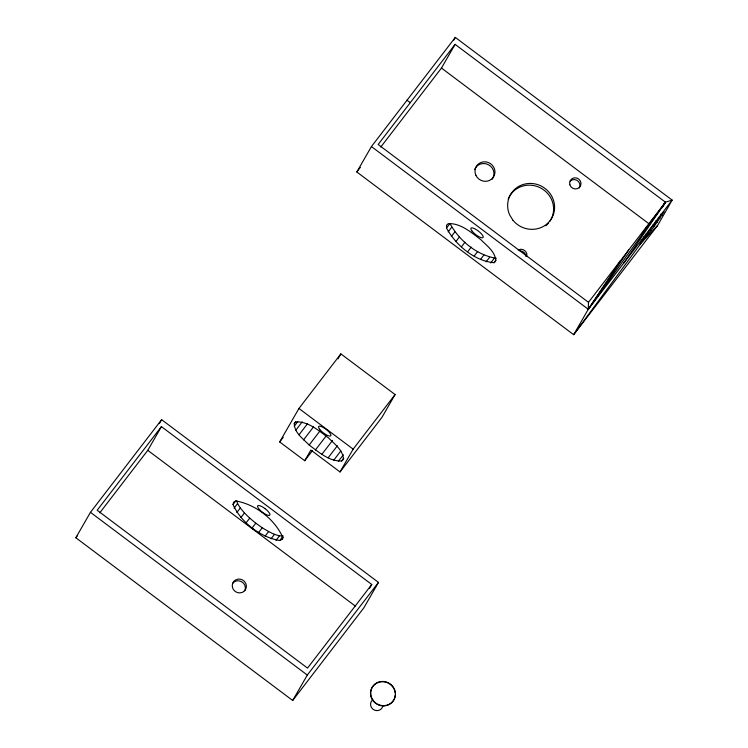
<?xml version="1.0" encoding="UTF-8"?>
<svg xmlns="http://www.w3.org/2000/svg" width="748" height="748" viewBox="0 0 748 748"><rect width="100%" height="100%" fill="white"/><g stroke="black" fill="none" stroke-linecap="round" stroke-linejoin="round"><path stroke-width="1.12" d="M294.254 423.49L295.974 421.9C308.503 421.386 318.957 430.839 328.466 437.879C334.347 443.938 343.351 450.156 343.379 459.412L341.658 461.002C329.129 461.507 318.676 452.054 309.167 445.023C303.277 438.964 294.282 432.746 294.254 423.49L295.675 421.638M446.519 228.018L446.565 225.204L448.286 223.615C460.824 223.1 471.268 232.553 480.777 239.594C486.668 245.643 495.672 251.861 495.69 261.117L493.979 262.707C474.213 260.856 455.775 245.148 446.519 228.018L449.997 223.502C459.029 240.557 477.112 255.367 496.354 258.284M371.429 146.561L588.274 309.279L588.498 302.323L628.657 250.028L665.44 202.194L672.162 200.118L455.308 37.4L371.429 146.561L356.815 171.975L573.66 334.693L657.548 225.541L672.162 200.118L588.274 309.279L573.66 334.693L640.98 243.222L654.182 226.401L664.112 211.768L649.947 229.543L640.026 244.175L657.548 225.541M233.021 504.573L233.619 502.132L235.863 500.973C255.311 504.33 274.432 518.944 282.585 536.942L281.987 539.373L279.743 540.542C260.295 537.186 241.174 522.562 233.021 504.573L235.798 500.954M75.838 537.756L90.452 512.333L161.633 419.675L378.479 582.402L363.865 607.815L292.692 700.474L75.838 537.756L77.268 535.895M159.38 423.583L161.633 419.675M99.783 512.819L147.786 450.333L161.418 426.631L371.756 584.478L369.484 588.424M453.625 40.336L455.308 37.4M380.76 147.047L441.47 68.059L455.093 44.356L665.44 202.194L664.654 203.549M279.687 441.937L298.938 408.464L340.873 353.879L395.084 394.551L381.957 417.375L340.031 471.96L310.85 450.062L304.716 460.721L279.687 441.937L283.24 437.318M338.04 358.797L340.873 353.879M252.955 529.257L253.404 528.471M340.031 471.96L353.149 449.146L395.084 394.551M292.692 700.474L307.306 675.061L378.479 582.402M662.017 207.879L665.44 202.194L588.274 309.279L620.616 260.5M662.663 206.747L665.44 202.194L623.869 262.941M662.008 207.551L665.44 202.194M588.274 309.279L628.657 250.028M641.644 234.059L642.99 232.189M644.271 230.421L647.983 225.41M356.815 171.975L360.368 167.346M161.418 426.631L97.175 510.258L307.522 668.095L371.756 584.478M455.093 44.356L378.151 144.476L588.498 302.323M294.207 426.304L297.76 421.676M234.115 508.107L237.584 503.591L236.77 500.936M295.843 430.147L302.239 421.825M448.155 231.861L451.624 227.345M236.826 512.502L240.295 507.986L237.584 503.591M299.041 434.766L307.568 423.658M451.353 236.48L454.821 231.964M240.959 517.466L244.437 512.95L240.295 507.986M303.585 439.833L313.534 426.884M455.897 241.548L459.366 237.032M246.251 522.646L249.72 518.13L244.437 512.95M309.167 445.023L319.826 431.138M461.488 246.728L464.957 242.212M252.319 527.705L255.788 523.189L249.72 518.13M304.716 460.721L312.533 450.539M315.413 449.959L326.072 436.075M467.724 251.674L471.193 247.149M258.771 532.286L262.239 527.77C268.672 531.548 275.46 536.11 283.212 536.017L279.743 540.542M321.883 454.317L332.542 440.441M474.195 256.031L477.673 251.515M265.147 536.082L268.616 531.566M328.148 457.795L337.385 445.771M480.459 259.509L483.928 254.993M271.028 538.831L274.497 534.315M333.776 460.16L340.882 450.913M486.088 261.875L489.557 257.359M276.003 540.355L279.471 535.839M338.386 461.254L343.36 454.784M490.697 262.969L494.166 258.453M341.658 461.002L343.79 458.225M493.979 262.707L496.055 260.005M281.987 539.373L283.38 537.569M649.9 222.857L653.2 218.603M654.519 216.892L657.604 213.012M658.193 212.292L659.334 210.955M255.788 523.189L262.239 527.77M660.456 214.19L662.074 215.405M658.296 217.294L659.923 218.51M655.603 221.043L657.23 222.259M652.565 225.185L654.182 226.401M441.47 68.059L649.021 223.802M649.367 229.43L650.994 230.646M646.253 233.498L647.88 234.713M643.42 237.107L645.047 238.322M641.148 239.912L642.775 241.127M407.015 100.232L410.269 102.672M298.938 408.464L353.149 449.146M147.786 450.333L355.337 606.076M90.452 512.333L307.306 675.061M474.69 169.422A10.089 9.649 29.9 0 1 488.771 164.906A10.089 9.649 29.9 0 1 492.062 179.333M518.224 249.972A5.769 5.517 29.9 0 1 526.826 256.237M570.182 181.091A5.769 5.517 29.9 0 1 579.317 187.944M520.047 250.945A5.769 5.517 29.9 0 1 525.975 256.517M548.593 222.988A23.74 22.702 29.9 0 1 545.778 225.812M508.163 199.164A23.74 22.702 29.9 0 1 540.776 188.057A23.74 22.702 29.9 0 1 549.78 221.417M395.271 695.032A12.52 11.968 29.9 0 1 376.665 704.027A12.52 11.968 29.9 0 1 376.16 683.41A12.52 11.968 29.9 0 1 395.225 692.929M382.892 705.448A6.274 6.003 29.9 0 1 380.62 709.441L379.236 710.207A6.274 6.003 29.9 0 1 372.822 699.707M232.619 583.412A7.153 6.844 29.9 0 1 237.238 580.831L239.089 580.859A7.153 6.844 29.9 0 1 244.933 590.443M243.764 591.537L242.193 592.416A7.153 6.844 29.9 0 1 232.535 587.685A7.153 6.844 29.9 0 1 238.229 579.111L240.08 579.139A7.153 6.844 29.9 0 1 243.764 591.537M264.979 508.603L263.361 507.471A7.648 2.216 37.5 0 0 257.564 506.125A7.648 2.216 37.5 0 0 262.548 512.324L264.166 513.455A7.648 2.216 37.5 0 0 269.963 514.802A7.648 2.216 37.5 0 0 264.979 508.603M512.941 220.239L509.715 215.022A23.74 22.702 29.9 0 1 531.407 183.456A23.74 22.702 29.9 0 1 552.276 217.135A23.74 22.702 29.9 0 1 512.941 220.239M475.859 175.172A10.089 9.649 29.9 0 0 493.044 177.622A10.089 9.649 29.9 0 0 486.05 161.914A10.089 9.649 29.9 0 0 475.859 175.172M471.979 231.029A7.648 2.216 37.5 0 0 482.694 237.742A7.648 2.216 37.5 0 0 476.42 229.701A7.648 2.216 37.5 0 0 471.979 231.029M569.826 184.737A5.769 5.517 29.9 0 0 579.429 187.374A5.769 5.517 29.9 0 0 576.643 178.005A5.769 5.517 29.9 0 0 569.826 184.737M371.167 696.528A12.52 11.968 29.9 0 0 392.017 702.25A12.52 11.968 29.9 0 0 385.968 681.914A12.52 11.968 29.9 0 0 371.167 696.528M319.667 429.315A7.648 2.216 37.5 0 0 330.382 436.037A7.648 2.216 37.5 0 0 324.108 427.987A7.648 2.216 37.5 0 0 319.667 429.315"/></g></svg>
